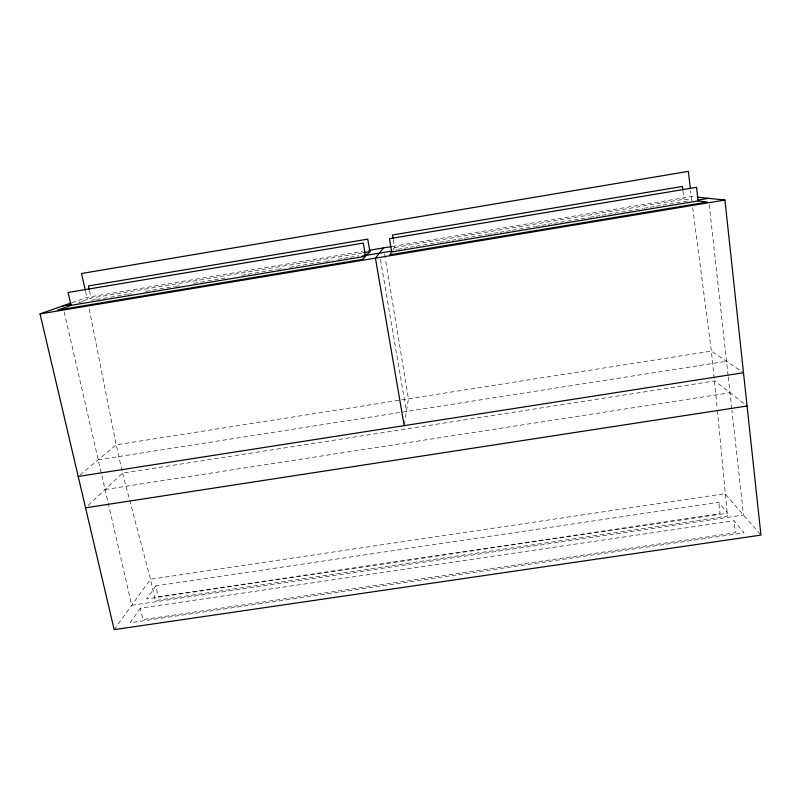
<?xml version="1.0" encoding="UTF-8"?>
<svg xmlns="http://www.w3.org/2000/svg" width="801" height="801" viewBox="0 0 801 801"><rect width="100%" height="100%" fill="white"/><g stroke="black" fill="none" stroke-linecap="round" stroke-linejoin="round"><path stroke-width="0.6" stroke-dasharray="4 3" d="M404.375 424.45L408.44 398.808L385.391 258.933M393.251 239.549L394.593 247.509L392.89 250.102L396.585 249.491M140.285 608.189L130.142 622.757L744.019 532.835L734.006 520.75L140.285 608.189L142.898 619.614L735.358 532.785L734.006 520.75M155.805 585.901L146.693 598.998L727.688 513.131L718.727 502.307L155.805 585.901L158.258 596.785L720.039 513.751L718.727 502.307M114.163 629.646L150.478 579.263L724.935 493.696L760.159 534.177M88.23 505.331L122.563 473.131L714.752 380.926L745.17 404.525M80.11 474.873L116.165 444.835L711.378 351.088L743.498 372.725M362.493 252.866L91.124 298.112L79.329 302.347L84.255 301.526M71.98 302.648L86.908 297.381L362.643 251.384M392.18 246.458L691.223 196.565L696.169 197.076M394.593 247.509L683.934 199.269L692.224 200.23M91.634 300.295L95.329 299.684M96.561 299.474L126.107 294.558M127.339 294.347L132.255 293.526M145.802 291.274L174.107 286.558M175.339 286.347L180.265 285.526M193.802 283.274L228.275 277.536M241.812 275.274L246.738 274.453M247.97 274.252L276.275 269.536M277.506 269.326L284.896 268.095M289.812 267.274L294.738 266.453M295.97 266.252L324.285 261.537M325.516 261.326L332.896 260.105M337.822 259.284L342.748 258.463M343.979 258.252L348.896 257.431M350.127 257.231L358.748 255.789M397.817 249.281L402.743 248.46M403.974 248.26L408.91 247.439M410.142 247.229L415.068 246.408M416.3 246.207L438.467 242.513M439.699 242.302L444.625 241.481M445.857 241.281L450.783 240.46M452.014 240.25L456.95 239.429M458.182 239.229L463.108 238.408M464.34 238.197L486.507 234.503M487.739 234.303L492.665 233.481M493.897 233.281L498.833 232.46M500.064 232.25L504.99 231.429M506.222 231.229L511.148 230.408M512.38 230.197L534.547 226.503M535.779 226.303L540.715 225.481M541.947 225.271L546.873 224.45M548.104 224.25L553.03 223.429M554.262 223.219L559.188 222.398M560.42 222.197L588.755 217.471M589.987 217.271L594.913 216.45M596.144 216.24L601.07 215.419M602.302 215.219L607.228 214.398M608.46 214.187L613.386 213.366M614.617 213.166L642.953 208.44M644.184 208.24L649.11 207.419M650.342 207.209L655.268 206.388M656.5 206.187L661.426 205.366M662.657 205.156L688.53 200.851M98.223 459.784L726.527 361.291M105.071 489.531L730.001 392.75M122.563 473.131L150.478 579.263L155.274 600.57L727.478 516.104L717.326 409.431M64.18 311.949L131.724 605.286L743.498 515.033L731.904 410.042M122.032 470.778L116.165 444.835L88.851 307.133M89.482 290.803L91.124 298.112M85.567 291.414L87.399 299.824M380.425 259.294L406.437 411.474M384.58 254.027L385.191 257.712M691.714 200.27L690.542 190.558M692.675 207.689L711.378 351.088L717.215 408.19M682.993 191.089L683.934 199.269M709.225 204.555L728.129 375.819M728.259 377.021L731.774 408.81"/><path stroke-width="1.2" d="M391.699 251.935L389.787 254.838L707.403 202.012L698.082 200.921L391.699 251.935L389.466 238.698L696.55 187.314L698.082 200.921M383.569 247.889L375.419 258.142L404.195 425.631M365.576 256.28L362.733 259.344L57.812 310.067L71.019 305.331L365.576 256.28L363.284 243.083L68.075 292.475L71.019 305.331M89.211 289.592L88.39 285.937L367.739 239.139L369.902 251.624L367.359 254.358L364.906 254.768M697.411 197.196L724.925 200.02L760.95 535.088L114.163 629.646L40.05 313.912L70.828 303.058M368.8 250.353L391.539 246.568M363.734 252.655L369.902 251.624M62.788 305.892L71.409 304.45M362.132 256.03L391.709 251.103M697.441 200.19L708.535 198.338M40.05 313.912L724.925 200.02M78.208 476.465L743.498 372.725M85.567 507.824L747.073 405.997M85.296 290.222L81.532 273.511L688.369 171.354L690.272 188.165M393.061 238.408L392.49 234.993L682.452 186.423L682.852 189.927"/></g></svg>
